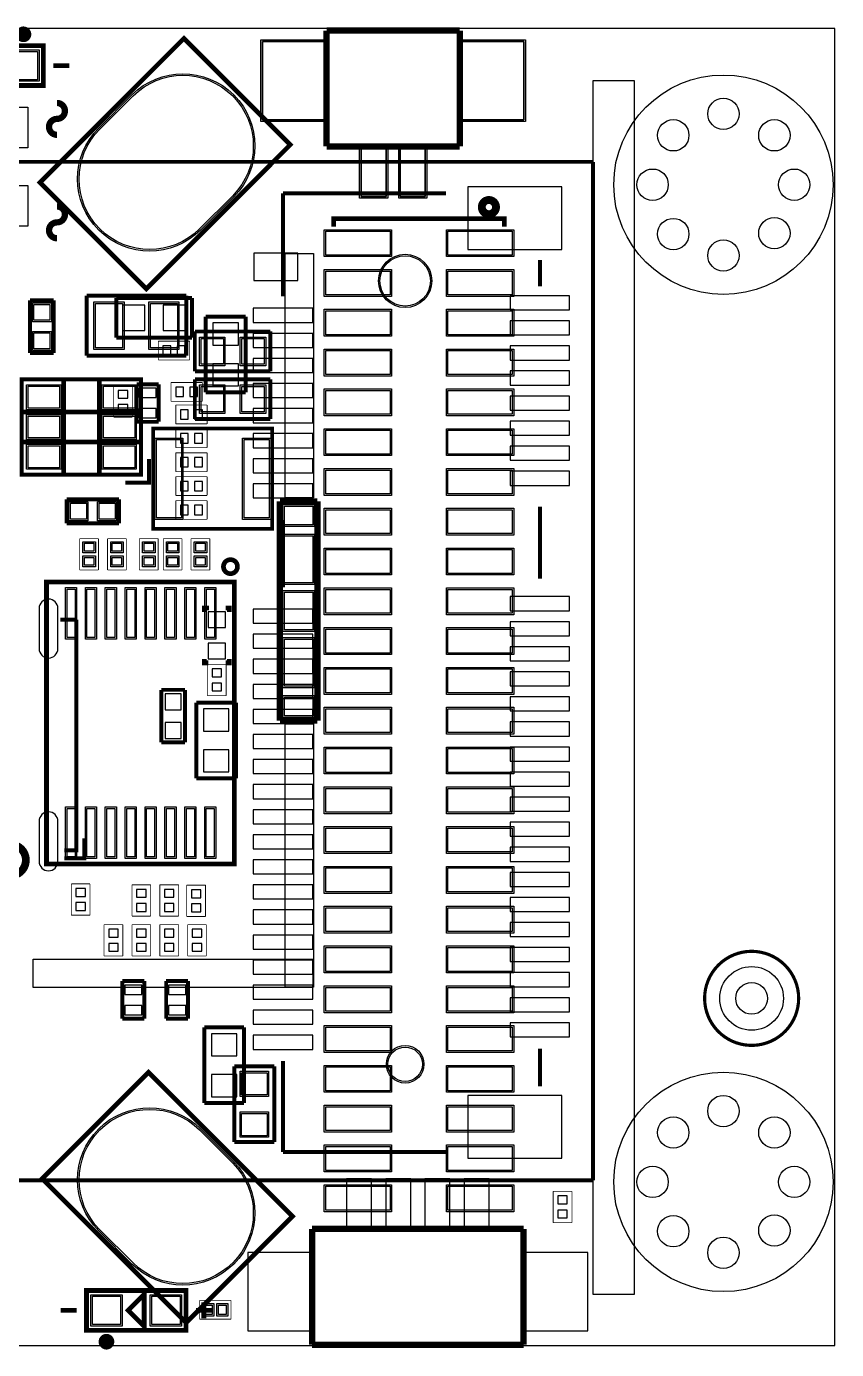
# Model space of a CAD drawing. Extents: x -0.1 to 73.4, y -0.1 to 43.3.
# Drawn here: x 47.57 to 73.42, y -0.13 to 42.09 of the extents above; entities that cross this region are included whole.
import ezdxf

# ---------------------------------------------------------------- set-up
doc = ezdxf.new("R2010")
doc.units = 0
for name, color, linetype in [('BG_DIMENSION', 85, 'CONTINUOUS'), ('BG_OUTLINE', 254, 'CONTINUOUS'), ('BG_SOLDERMASK_TOP', 4, 'CONTINUOUS'), ('PG_SILKSCREEN_BOTTOM', 251, 'CONTINUOUS'), ('PG_SILKSCREEN_TOP', 254, 'CONTINUOUS'), ('PIN_BOTTOM', 12, 'CONTINUOUS'), ('PIN_SOLDERMASK_TOP', 4, 'CONTINUOUS'), ('PIN_TOP', 96, 'CONTINUOUS')]:
    doc.layers.add(name, color=color, linetype=linetype)

msp = doc.modelspace()

# ---------------------------------------------------------------- linework, layer by layer
at = {"layer": 'BG_DIMENSION', "const_width": 0.0254}
for points in [[(52.430909, 42.028389), (52.431493, 42.028389)], [(54.902405, 42.034104), (54.903091, 42.034104)], [(69.407608, 42.065296), (69.408294, 42.065296)], [(48.862488, 41.668903), (48.863098, 41.668903)], [(52.026998, 37.752706), (52.027709, 37.752706)], [(52.027912, 37.749302), (52.028598, 37.749302)], [(69.810605, 37.03541), (69.81129, 37.03541)], [(69.839002, 37.08019), (69.839688, 37.08019)], [(59.608212, 36.003306), (59.608898, 36.003306)], [(73.357892, 35.199803), (73.358604, 35.199803)], [(73.360305, 34.922511), (73.360991, 34.922511)], [(65.654606, 29.060902), (65.655292, 29.060902)], [(69.812306, 5.211496), (69.812992, 5.211496)], [(52.007592, 4.75201), (52.008303, 4.75201)], [(59.739708, 3.808603), (59.740292, 3.808603)], [(73.410597, 2.382012), (73.411207, 2.382012)], [(48.898302, 0.89949), (48.898988, 0.89949)], [(69.531789, 0.004089), (69.5325, 0.004089)], [(51.593394, -0.028702), (51.594004, -0.028702)], [(55.772202, -0.017907), (55.772888, -0.017907)]]:
    msp.add_lwpolyline(points, dxfattribs=at)
at = {"layer": 'BG_OUTLINE'}
for points in [[(-0.037313, 42.021709), (-0.037313, -0.003607), (73.366198, -0.003607), (73.366198, 42.021709)], [(-0.037313, 42.021709), (-0.037313, -0.003607), (73.366198, -0.003607), (73.366198, 42.021709)], [(-0.037313, 42.021709), (-0.037313, -0.003607), (73.366198, -0.003607), (73.366198, 42.021709)], [(-0.037313, 42.021709), (-0.037313, -0.003607), (73.366198, -0.003607), (73.366198, 42.021709)], [(-0.037313, 42.021709), (-0.037313, -0.003607), (73.366198, -0.003607), (73.366198, 42.021709)], [(-0.037313, 42.021709), (-0.037313, -0.003607), (73.366198, -0.003607), (73.366198, 42.021709)], [(-0.037313, 42.021709), (-0.037313, -0.003607), (73.366198, -0.003607), (73.366198, 42.021709)], [(-0.037313, 42.021709), (-0.037313, -0.003607), (73.366198, -0.003607), (73.366198, 42.021709)], [(-0.037313, 42.021709), (-0.037313, -0.003607), (73.366198, -0.003607), (73.366198, 42.021709)], [(-0.037313, 42.021709), (-0.037313, -0.003607), (73.366198, -0.003607), (73.366198, 42.021709)], [(-0.037313, 42.021709), (-0.037313, -0.003607), (73.366198, -0.003607), (73.366198, 42.021709)], [(66.965398, 40.362099), (66.965398, 1.619402), (65.654707, 1.619402), (65.654707, 40.362099)], [(66.965398, 40.362099), (66.965398, 1.619402), (65.654707, 1.619402), (65.654707, 40.362099)], [(66.965398, 40.362099), (66.965398, 1.619402), (65.654707, 1.619402), (65.654707, 40.362099)], [(66.965398, 40.362099), (66.965398, 1.619402), (65.654707, 1.619402), (65.654707, 40.362099)], [(66.965398, 40.362099), (66.965398, 1.619402), (65.654707, 1.619402), (65.654707, 40.362099)], [(66.965398, 40.362099), (66.965398, 1.619402), (65.654707, 1.619402), (65.654707, 40.362099)], [(66.965398, 40.362099), (66.965398, 1.619402), (65.654707, 1.619402), (65.654707, 40.362099)], [(66.965398, 40.362099), (66.965398, 1.619402), (65.654707, 1.619402), (65.654707, 40.362099)], [(66.965398, 40.362099), (66.965398, 1.619402), (65.654707, 1.619402), (65.654707, 40.362099)], [(66.965398, 40.362099), (66.965398, 1.619402), (65.654707, 1.619402), (65.654707, 40.362099)], [(66.965398, 40.362099), (66.965398, 1.619402), (65.654707, 1.619402), (65.654707, 40.362099)]]:
    msp.add_lwpolyline(points, close=True, dxfattribs=at)
at = {"layer": 'BG_SOLDERMASK_TOP'}
for points in [[(56.223687, 34.85581), (54.826687, 34.85581), (54.826687, 33.981593), (56.223687, 33.981593)], [(56.728208, 34.8488), (56.728208, 27.051), (55.819091, 27.051), (55.819091, 34.8488)], [(56.728208, 19.8374), (56.728208, 11.427206), (55.819091, 11.427206), (55.819091, 19.8374)], [(56.704408, 11.420907), (47.784487, 11.420907), (47.784487, 12.329998), (56.704408, 12.329998)]]:
    msp.add_lwpolyline(points, close=True, dxfattribs=at)
at = {"layer": 'PG_SILKSCREEN_BOTTOM'}
for points, const_width in [([(57.146698, 38.261392), (57.146698, 41.96141)], 0.2032), ([(57.146698, 41.96141), (61.396702, 41.96141)], 0.2032), ([(61.396702, 41.96141), (61.396702, 38.261392)], 0.2032), ([(61.396702, 38.261392), (57.146698, 38.261392)], 0.2032), ([(65.653209, 37.770994), (7.565212, 37.770994)], 0.127), ([(65.653209, 5.271008), (65.653209, 37.770994)], 0.127), ([(55.753305, 36.770996), (60.953218, 36.770996)], 0.127), ([(55.753305, 33.4804), (55.753305, 36.770996)], 0.127), ([(63.953212, 34.6361), (63.953212, 33.795411)], 0.127), ([(52.8447, 33.4264), (50.4317, 33.4264)], 0.127), ([(50.4317, 33.4264), (50.4317, 32.1564)], 0.127), ([(52.8447, 32.1564), (52.8447, 33.4264)], 0.127), ([(53.2892, 32.8295), (53.2892, 30.4165)], 0.127), ([(54.5592, 32.8295), (53.2892, 32.8295)], 0.127), ([(54.5592, 30.4165), (54.5592, 32.8295)], 0.127), ([(50.4317, 32.1564), (52.8447, 32.1564)], 0.127), ([(52.773199, 32.049999), (51.773201, 32.049999)], 0.0254), ([(51.773201, 32.049999), (51.773201, 31.450001)], 0.0254), ([(52.773199, 31.450001), (52.773199, 32.049999)], 0.0254), ([(51.773201, 31.450001), (52.773199, 31.450001)], 0.0254), ([(50.347601, 30.624399), (50.347601, 29.624401)], 0.0254), ([(50.947599, 30.624399), (50.347601, 30.624399)], 0.0254), ([(50.947599, 29.624401), (50.947599, 30.624399)], 0.0254), ([(51.084988, 29.473703), (51.084988, 30.673497)], 0.127), ([(51.084988, 30.673497), (51.784987, 30.673497)], 0.127), ([(51.784987, 30.673497), (51.784987, 29.473703)], 0.127), ([(53.179599, 30.729199), (52.179601, 30.729199)], 0.0254), ([(52.179601, 30.729199), (52.179601, 30.129201)], 0.0254), ([(53.179599, 30.129201), (53.179599, 30.729199)], 0.0254), ([(53.2892, 30.4165), (54.5592, 30.4165)], 0.127), ([(52.179601, 30.129201), (53.179599, 30.129201)], 0.0254), ([(53.332304, 30.008805), (52.332306, 30.008805)], 0.0254), ([(52.332306, 30.008805), (52.332306, 29.408806)], 0.0254), ([(53.332304, 29.408806), (53.332304, 30.008805)], 0.0254), ([(50.347601, 29.624401), (50.947599, 29.624401)], 0.0254), ([(51.784987, 29.473703), (51.084988, 29.473703)], 0.127), ([(52.332306, 29.408806), (53.332304, 29.408806)], 0.0254), ([(53.332304, 29.246805), (52.332306, 29.246805)], 0.0254), ([(52.332306, 29.246805), (52.332306, 28.646806)], 0.0254), ([(53.332304, 28.646806), (53.332304, 29.246805)], 0.0254), ([(52.332306, 28.646806), (53.332304, 28.646806)], 0.0254), ([(53.332304, 28.484805), (52.332306, 28.484805)], 0.0254), ([(52.332306, 28.484805), (52.332306, 27.884806)], 0.0254), ([(53.332304, 27.884806), (53.332304, 28.484805)], 0.0254), ([(52.332306, 27.884806), (53.332304, 27.884806)], 0.0254), ([(53.332304, 27.722805), (52.332306, 27.722805)], 0.0254), ([(52.332306, 27.722805), (52.332306, 27.122806)], 0.0254), ([(53.332304, 27.122806), (53.332304, 27.722805)], 0.0254), ([(52.332306, 27.122806), (53.332304, 27.122806)], 0.0254), ([(53.332304, 26.960805), (52.332306, 26.960805)], 0.0254), ([(52.332306, 26.960805), (52.332306, 26.360806)], 0.0254), ([(53.332304, 26.360806), (53.332304, 26.960805)], 0.0254), ([(63.953212, 26.770813), (63.953212, 24.470792)], 0.127), ([(52.332306, 26.360806), (53.332304, 26.360806)], 0.0254), ([(55.753305, 26.344296), (55.753305, 24.191697)], 0.127), ([(49.158093, 23.163403), (48.650093, 23.163403)], 0.127), ([(48.777093, 15.797403), (49.158093, 15.797403), (49.158093, 23.163403)], 0.127), ([(53.394788, 23.531805), (53.244801, 23.531805), (53.244801, 23.406811)], 0.150012), ([(54.044799, 23.406811), (54.044799, 23.531805), (53.919806, 23.531805)], 0.150012), ([(53.244801, 21.906789), (53.244801, 21.781795), (53.369794, 21.781795)], 0.150012), ([(54.044799, 21.906789), (54.044799, 21.781795), (53.919806, 21.781795)], 0.150012), ([(53.341803, 21.736609), (53.341803, 20.736611)], 0.0254), ([(53.941802, 21.736609), (53.341803, 21.736609)], 0.0254), ([(53.941802, 20.736611), (53.941802, 21.736609)], 0.0254), ([(51.867105, 19.244005), (51.867105, 20.920405)], 0.127), ([(51.867105, 20.920405), (52.629105, 20.920405)], 0.127), ([(52.629105, 20.920405), (52.629105, 19.244005)], 0.127), ([(53.341803, 20.736611), (53.941802, 20.736611)], 0.0254), ([(52.9844, 20.5105), (52.9844, 18.0975)], 0.127), ([(54.2544, 20.5105), (52.9844, 20.5105)], 0.127), ([(54.2544, 18.0975), (54.2544, 20.5105)], 0.127), ([(52.629105, 19.244005), (51.867105, 19.244005)], 0.127), ([(52.9844, 18.0975), (54.2544, 18.0975)], 0.127), ([(49.412093, 16.178403), (49.412093, 15.543403), (48.777093, 15.543403)], 0.127), ([(49.596192, 14.728901), (48.996194, 14.728901)], 0.0254), ([(48.996194, 14.728901), (48.996194, 13.728903)], 0.0254), ([(49.596192, 13.728903), (49.596192, 14.728901)], 0.0254), ([(50.931801, 14.698599), (50.931801, 13.698601)], 0.0254), ([(51.531799, 14.698599), (50.931801, 14.698599)], 0.0254), ([(51.531799, 13.698601), (51.531799, 14.698599)], 0.0254), ([(51.820801, 14.698599), (51.820801, 13.698601)], 0.0254), ([(52.420799, 14.698599), (51.820801, 14.698599)], 0.0254), ([(52.420799, 13.698601), (52.420799, 14.698599)], 0.0254), ([(53.280488, 14.68689), (52.680489, 14.68689)], 0.0254), ([(52.680489, 14.68689), (52.680489, 13.686892)], 0.0254), ([(53.280488, 13.686892), (53.280488, 14.68689)], 0.0254), ([(48.996194, 13.728903), (49.596192, 13.728903)], 0.0254), ([(50.931801, 13.698601), (51.531799, 13.698601)], 0.0254), ([(51.820801, 13.698601), (52.420799, 13.698601)], 0.0254), ([(52.680489, 13.686892), (53.280488, 13.686892)], 0.0254), ([(50.042801, 13.428599), (50.042801, 12.428601)], 0.0254), ([(50.642799, 13.428599), (50.042801, 13.428599)], 0.0254), ([(50.642799, 12.428601), (50.642799, 13.428599)], 0.0254), ([(50.931801, 13.428599), (50.931801, 12.428601)], 0.0254), ([(51.531799, 13.428599), (50.931801, 13.428599)], 0.0254), ([(51.531799, 12.428601), (51.531799, 13.428599)], 0.0254), ([(51.820801, 13.428599), (51.820801, 12.428601)], 0.0254), ([(52.420799, 13.428599), (51.820801, 13.428599)], 0.0254), ([(52.420799, 12.428601), (52.420799, 13.428599)], 0.0254), ([(52.709801, 13.428599), (52.709801, 12.428601)], 0.0254), ([(53.309799, 13.428599), (52.709801, 13.428599)], 0.0254), ([(53.309799, 12.428601), (53.309799, 13.428599)], 0.0254), ([(50.042801, 12.428601), (50.642799, 12.428601)], 0.0254), ([(50.931801, 12.428601), (51.531799, 12.428601)], 0.0254), ([(51.820801, 12.428601), (52.420799, 12.428601)], 0.0254), ([(52.709801, 12.428601), (53.309799, 12.428601)], 0.0254), ([(50.627788, 10.423703), (50.627788, 11.623497)], 0.127), ([(50.627788, 11.623497), (51.327812, 11.623497)], 0.127), ([(51.327812, 11.623497), (51.327812, 10.423703)], 0.127), ([(52.024788, 10.423703), (52.024788, 11.623497)], 0.127), ([(52.024788, 11.623497), (52.724812, 11.623497)], 0.127), ([(52.724812, 11.623497), (52.724812, 10.423703)], 0.127), ([(51.327812, 10.423703), (50.627788, 10.423703)], 0.127), ([(52.724812, 10.423703), (52.024788, 10.423703)], 0.127), ([(53.2384, 10.1473), (53.2384, 7.7343)], 0.127), ([(54.5084, 10.1473), (53.2384, 10.1473)], 0.127), ([(54.5084, 7.7343), (54.5084, 10.1473)], 0.127), ([(63.953212, 9.470796), (63.953212, 8.2709)], 0.127), ([(55.753305, 9.070797), (55.753305, 6.170905)], 0.127), ([(53.2384, 7.7343), (54.5084, 7.7343)], 0.127), ([(55.753305, 6.170905), (60.953218, 6.170905)], 0.127), ([(7.565212, 5.271008), (65.653209, 5.271008)], 0.127), ([(64.377494, 4.918202), (64.377494, 3.918204)], 0.0254), ([(64.977493, 4.918202), (64.377494, 4.918202)], 0.0254), ([(64.977493, 3.918204), (64.977493, 4.918202)], 0.0254), ([(56.684088, 3.717595), (63.434112, 3.717595)], 0.2032), ([(56.684088, 0.017602), (56.684088, 3.717595)], 0.2032), ([(63.434112, 3.717595), (63.434112, 0.017602)], 0.2032), ([(64.377494, 3.918204), (64.977493, 3.918204)], 0.0254), ([(63.434112, 0.017602), (56.684088, 0.017602)], 0.2032)]:
    msp.add_lwpolyline(points, dxfattribs=dict(at, const_width=const_width))
at = {"layer": 'PG_SILKSCREEN_BOTTOM', "const_width": 0.1016}
msp.add_lwpolyline([(72.214511, 11.0744, 0.999998), (69.212689, 11.0744, 1.000002), (72.214511, 11.0744)], format="xyb", dxfattribs=at)
at = {"layer": 'PG_SILKSCREEN_TOP'}
for points, const_width in [([(47.594114, 41.841699, -0.999973), (47.344127, 41.841699, -1.000027), (47.594114, 41.841699)], 0.249911), ([(48.5394, 39.1414, 1.000005), (48.5394, 39.6494)], 0.199898), ([(48.5394, 39.1414, 0.999995), (48.5394, 38.6334)], 0.199898), ([(48.5394, 35.8394, 1.000005), (48.5394, 36.3474)], 0.199898), ([(62.604193, 36.326394, 1.000021), (62.049533, 36.326394, 0.999979), (62.604193, 36.326394)], 0.150012), ([(62.502288, 36.326394, 1.000033), (62.151438, 36.326394, 0.999967), (62.502288, 36.326394)], 0.150012), ([(48.5394, 35.8394, 0.999995), (48.5394, 35.3314)], 0.199898), ([(54.301187, 24.852097, 1.000016), (53.853994, 24.852071, 0.999984), (54.301187, 24.852097)], 0.150012), ([(47.546235, 15.48638, 1.000007), (46.5455, 15.48638, 0.999993), (47.546235, 15.48638)], 0.248895), ([(72.214511, 11.0744, 0.999998), (69.212689, 11.0744, 1.000002), (72.214511, 11.0744)], 0.1016), ([(50.243511, 0.116205, -0.999992), (49.993499, 0.116205, -1.000008), (50.243511, 0.116205)], 0.249911)]:
    msp.add_lwpolyline(points, format="xyb", dxfattribs=dict(at, const_width=const_width))
for points, const_width in [([(47.996399, 37.115293), (52.592503, 41.711397), (55.986604, 38.317297), (51.390499, 33.721192), (47.996399, 37.115293)], 0.150089), ([(57.146698, 41.96141), (57.146698, 38.261392)], 0.2032), ([(61.396702, 41.96141), (57.146698, 41.96141)], 0.2032), ([(61.396702, 38.261392), (61.396702, 41.96141)], 0.2032), ([(46.709609, 41.476701), (44.931609, 41.476701), (44.931609, 40.206701), (48.106609, 40.206701), (48.106609, 41.476701), (46.709609, 41.476701)], 0.1524), ([(48.424109, 40.841701), (48.932109, 40.841701)], 0.1524), ([(57.146698, 38.261392), (61.396702, 38.261392)], 0.2032), ([(62.822912, 35.706406), (62.822912, 35.954411), (57.366891, 35.954411), (57.366891, 35.706406)], 0.150012), ([(48.4378, 33.3502), (47.6758, 33.3502)], 0.127), ([(47.6758, 33.3502), (47.6758, 31.6738)], 0.127), ([(48.4378, 31.6738), (48.4378, 33.3502)], 0.127), ([(52.664309, 33.495107), (49.489309, 33.495107)], 0.127), ([(49.489309, 33.495107), (49.489309, 31.590107)], 0.127), ([(52.664309, 31.590107), (52.664309, 33.495107)], 0.127), ([(52.940204, 31.086501), (52.940204, 32.356501)], 0.127), ([(52.940204, 32.356501), (55.353204, 32.356501)], 0.127), ([(55.353204, 32.356501), (55.353204, 31.086501)], 0.127), ([(47.6758, 31.6738), (48.4378, 31.6738)], 0.127), ([(49.489309, 31.590107), (52.664309, 31.590107)], 0.127), ([(48.431704, 27.784501), (51.225704, 27.784501), (51.225704, 30.832501), (47.415704, 30.832501), (47.415704, 27.784501), (48.431704, 27.784501)], 0.127), ([(48.750728, 27.808504), (48.750728, 30.778501)], 0.150012), ([(49.890705, 27.838502), (49.890705, 30.778501)], 0.150012), ([(55.353204, 31.086501), (52.940204, 31.086501)], 0.127), ([(52.940204, 29.562501), (52.940204, 30.832501)], 0.127), ([(52.940204, 30.832501), (55.353204, 30.832501)], 0.127), ([(55.353204, 30.832501), (55.353204, 29.562501)], 0.127), ([(51.150723, 29.78851), (47.430715, 29.78851)], 0.150012), ([(55.353204, 29.562501), (52.940204, 29.562501)], 0.127), ([(51.611708, 29.257498), (55.4117, 29.257498), (55.4117, 26.057504), (51.611708, 26.057504), (51.611708, 29.257498)], 0.11999), ([(51.180721, 28.828517), (47.430715, 28.828517)], 0.150012), ([(50.717704, 27.530501), (51.479704, 27.530501), (51.479704, 28.292501)], 0.127), ([(50.5206, 27.0002), (48.8442, 27.0002)], 0.127), ([(48.8442, 27.0002), (48.8442, 26.2382)], 0.127), ([(50.5206, 26.2382), (50.5206, 27.0002)], 0.127), ([(55.654194, 26.93609), (56.853988, 26.93609)], 0.199898), ([(55.654194, 19.935901), (55.654194, 26.93609)], 0.199898), ([(56.853988, 26.93609), (56.853988, 19.935901)], 0.199898), ([(48.8442, 26.2382), (50.5206, 26.2382)], 0.127), ([(49.264494, 24.746204), (49.264494, 25.746202)], 0.0254), ([(49.264494, 25.746202), (49.864493, 25.746202)], 0.0254), ([(49.864493, 25.746202), (49.864493, 24.746204)], 0.0254), ([(50.153494, 24.746204), (50.153494, 25.746202)], 0.0254), ([(50.153494, 25.746202), (50.753493, 25.746202)], 0.0254), ([(50.753493, 25.746202), (50.753493, 24.746204)], 0.0254), ([(51.169494, 24.746204), (51.169494, 25.746202)], 0.0254), ([(51.169494, 25.746202), (51.769493, 25.746202)], 0.0254), ([(51.769493, 25.746202), (51.769493, 24.746204)], 0.0254), ([(51.931494, 24.746204), (51.931494, 25.746202)], 0.0254), ([(51.931494, 25.746202), (52.531493, 25.746202)], 0.0254), ([(52.531493, 25.746202), (52.531493, 24.746204)], 0.0254), ([(52.820494, 24.746204), (52.820494, 25.746202)], 0.0254), ([(52.820494, 25.746202), (53.420493, 25.746202)], 0.0254), ([(53.420493, 25.746202), (53.420493, 24.746204)], 0.0254), ([(49.864493, 24.746204), (49.264494, 24.746204)], 0.0254), ([(50.753493, 24.746204), (50.153494, 24.746204)], 0.0254), ([(51.769493, 24.746204), (51.169494, 24.746204)], 0.0254), ([(52.531493, 24.746204), (51.931494, 24.746204)], 0.0254), ([(53.420493, 24.746204), (52.820494, 24.746204)], 0.0254), ([(48.20539, 24.362207), (48.20539, 15.362199), (54.205403, 15.362199), (54.205403, 24.362207), (48.20539, 24.362207)], 0.150012), ([(56.853988, 19.935901), (55.654194, 19.935901)], 0.199898), ([(54.2036, 6.4897), (54.2036, 8.9027)], 0.127), ([(54.2036, 8.9027), (55.4736, 8.9027)], 0.127), ([(55.4736, 8.9027), (55.4736, 6.4897)], 0.127), ([(52.663293, 0.721004), (48.067189, 5.317109), (51.461289, 8.711209), (56.057394, 4.115105), (52.663293, 0.721004)], 0.150089), ([(55.4736, 6.4897), (54.2036, 6.4897)], 0.127), ([(50.878003, 0.481203), (52.656003, 0.481203), (52.656003, 1.751203), (49.481003, 1.751203), (49.481003, 0.481203), (50.878003, 0.481203)], 0.1524), ([(51.322503, 1.624203), (50.814503, 1.116203), (51.322503, 0.608203), (51.322503, 1.624203)], 0.1524), ([(53.094306, 1.433805), (54.094304, 1.433805)], 0.0254), ([(53.094306, 0.833806), (53.094306, 1.433805)], 0.0254), ([(53.227503, 1.370203), (53.227503, 0.862203)], 0.1524), ([(54.094304, 1.433805), (54.094304, 0.833806)], 0.0254), ([(49.163503, 1.116203), (48.655503, 1.116203)], 0.1524), ([(52.973503, 1.116203), (53.481503, 1.116203)], 0.1524), ([(54.094304, 0.833806), (53.094306, 0.833806)], 0.0254)]:
    msp.add_lwpolyline(points, dxfattribs=dict(at, const_width=const_width))
msp.add_lwpolyline([(48.720705, 27.808504), (49.920728, 27.808504), (49.920728, 30.808498), (48.720705, 30.808498)], close=True, dxfattribs=at)
at = {"layer": 'PIN_BOTTOM'}
for points in [[(57.096685, 39.111326), (57.096685, 41.611423), (55.096689, 41.611423), (55.096689, 39.111326)], [(63.446685, 39.111326), (63.446685, 41.611423), (61.446689, 41.611423), (61.446689, 39.111326)], [(59.046745, 36.661446), (59.046745, 38.261341), (58.246645, 38.261341), (58.246645, 36.661446)], [(60.29673, 36.661446), (60.29673, 38.261341), (59.49663, 38.261341), (59.49663, 36.661446)], [(64.653109, 36.970894), (61.653115, 36.970894), (61.653115, 34.970898), (64.653109, 34.970898)], [(64.90321, 33.495907), (63.003214, 33.495907), (63.003214, 33.045895), (64.90321, 33.045895)], [(51.343789, 32.385), (51.343789, 33.1978), (50.632589, 33.1978), (50.632589, 32.385)], [(52.643811, 32.385), (52.643811, 33.1978), (51.932611, 33.1978), (51.932611, 32.385)], [(56.703303, 33.095908), (54.803307, 33.095908), (54.803307, 32.645896), (56.703303, 32.645896)], [(54.3306, 32.628611), (53.5178, 32.628611), (53.5178, 31.917411), (54.3306, 31.917411)], [(64.90321, 32.695807), (63.003214, 32.695807), (63.003214, 32.245795), (64.90321, 32.245795)], [(56.703303, 32.296011), (54.803307, 32.296011), (54.803307, 31.845999), (56.703303, 31.845999)], [(52.173226, 31.599988), (52.173226, 31.899987), (51.923213, 31.899987), (51.923213, 31.599988)], [(52.623212, 31.599988), (52.623212, 31.899987), (52.3732, 31.899987), (52.3732, 31.599988)], [(64.90321, 31.896012), (63.003214, 31.896012), (63.003214, 31.446), (64.90321, 31.446)], [(54.3306, 31.328589), (53.5178, 31.328589), (53.5178, 30.617389), (54.3306, 30.617389)], [(56.703303, 31.495911), (54.803307, 31.495911), (54.803307, 31.045899), (56.703303, 31.045899)], [(64.90321, 31.095912), (63.003214, 31.095912), (63.003214, 30.6459), (64.90321, 30.6459)], [(50.7976, 30.474399), (50.4976, 30.474399), (50.4976, 30.224387), (50.7976, 30.224387)], [(51.160045, 30.248695), (51.709955, 30.248695), (51.709955, 30.548694), (51.160045, 30.548694)], [(52.329601, 30.5792), (52.329601, 30.2792), (52.579613, 30.2792), (52.579613, 30.5792)], [(52.779587, 30.5792), (52.779587, 30.2792), (53.029599, 30.2792), (53.029599, 30.5792)], [(56.703303, 30.695811), (54.803307, 30.695811), (54.803307, 30.245799), (56.703303, 30.245799)], [(50.7976, 30.024413), (50.4976, 30.024413), (50.4976, 29.774401), (50.7976, 29.774401)], [(64.90321, 30.296015), (63.003214, 30.296015), (63.003214, 29.846003), (64.90321, 29.846003)], [(51.160045, 29.598506), (51.709955, 29.598506), (51.709955, 29.898505), (51.160045, 29.898505)], [(52.482306, 29.858805), (52.482306, 29.558806), (52.732318, 29.558806), (52.732318, 29.858805)], [(52.932292, 29.858805), (52.932292, 29.558806), (53.182304, 29.558806), (53.182304, 29.858805)], [(56.703303, 29.896016), (54.803307, 29.896016), (54.803307, 29.446004), (56.703303, 29.446004)], [(64.90321, 29.495915), (63.003214, 29.495915), (63.003214, 29.045903), (64.90321, 29.045903)], [(52.482306, 29.096805), (52.482306, 28.796806), (52.732318, 28.796806), (52.732318, 29.096805)], [(52.932292, 29.096805), (52.932292, 28.796806), (53.182304, 28.796806), (53.182304, 29.096805)], [(56.703303, 29.095916), (54.803307, 29.095916), (54.803307, 28.645904), (56.703303, 28.645904)], [(52.482306, 28.334805), (52.482306, 28.034806), (52.732318, 28.034806), (52.732318, 28.334805)], [(52.932292, 28.334805), (52.932292, 28.034806), (53.182304, 28.034806), (53.182304, 28.334805)], [(56.703303, 28.296019), (54.803307, 28.296019), (54.803307, 27.846007), (56.703303, 27.846007)], [(64.90321, 28.695815), (63.003214, 28.695815), (63.003214, 28.245803), (64.90321, 28.245803)], [(64.90321, 27.895994), (63.003214, 27.895994), (63.003214, 27.445983), (64.90321, 27.445983)], [(52.482306, 27.572805), (52.482306, 27.272806), (52.732318, 27.272806), (52.732318, 27.572805)], [(52.932292, 27.572805), (52.932292, 27.272806), (53.182304, 27.272806), (53.182304, 27.572805)], [(56.703303, 27.495919), (54.803307, 27.495919), (54.803307, 27.045907), (56.703303, 27.045907)], [(52.73233, 26.510793), (52.73233, 26.810792), (52.482318, 26.810792), (52.482318, 26.510793)], [(53.182317, 26.510793), (53.182317, 26.810792), (52.932305, 26.810792), (52.932305, 26.510793)], [(64.90321, 23.896002), (63.003214, 23.896002), (63.003214, 23.445991), (64.90321, 23.445991)], [(53.369794, 23.406799), (53.369794, 22.906799), (53.919806, 22.906799), (53.919806, 23.406799)], [(56.703303, 23.495902), (54.803307, 23.495902), (54.803307, 23.04589), (56.703303, 23.04589)], [(64.90321, 23.095903), (63.003214, 23.095903), (63.003214, 22.645891), (64.90321, 22.645891)], [(53.369794, 22.4068), (53.369794, 21.906801), (53.919806, 21.906801), (53.919806, 22.4068)], [(56.703303, 22.695802), (54.803307, 22.695802), (54.803307, 22.24579), (56.703303, 22.24579)], [(64.90321, 22.296006), (63.003214, 22.296006), (63.003214, 21.845994), (64.90321, 21.845994)], [(53.791802, 21.586609), (53.491803, 21.586609), (53.491803, 21.336597), (53.791802, 21.336597)], [(56.703303, 21.896006), (54.803307, 21.896006), (54.803307, 21.445995), (56.703303, 21.445995)], [(53.791802, 21.136623), (53.491803, 21.136623), (53.491803, 20.88661), (53.791802, 20.88661)], [(64.90321, 21.495906), (63.003214, 21.495906), (63.003214, 21.045894), (64.90321, 21.045894)], [(52.502105, 20.793405), (51.994105, 20.793405), (51.994105, 20.285405), (52.502105, 20.285405)], [(56.703303, 21.095906), (54.803307, 21.095906), (54.803307, 20.645895), (56.703303, 20.645895)], [(64.90321, 20.695806), (63.003214, 20.695806), (63.003214, 20.245794), (64.90321, 20.245794)], [(54.0258, 20.309611), (53.213, 20.309611), (53.213, 19.598411), (54.0258, 19.598411)], [(56.703303, 20.29601), (54.803307, 20.29601), (54.803307, 19.845998), (56.703303, 19.845998)], [(52.502105, 19.879005), (51.994105, 19.879005), (51.994105, 19.371005), (52.502105, 19.371005)], [(64.90321, 19.89601), (63.003214, 19.89601), (63.003214, 19.445999), (64.90321, 19.445999)], [(56.703303, 19.49591), (54.803307, 19.49591), (54.803307, 19.045898), (56.703303, 19.045898)], [(54.0258, 19.009589), (53.213, 19.009589), (53.213, 18.298389), (54.0258, 18.298389)], [(64.90321, 19.09591), (63.003214, 19.09591), (63.003214, 18.645899), (64.90321, 18.645899)], [(56.703303, 18.69581), (54.803307, 18.69581), (54.803307, 18.245798), (56.703303, 18.245798)], [(64.90321, 18.29581), (63.003214, 18.29581), (63.003214, 17.845799), (64.90321, 17.845799)], [(56.703303, 17.896014), (54.803307, 17.896014), (54.803307, 17.446003), (56.703303, 17.446003)], [(64.90321, 17.495914), (63.003214, 17.495914), (63.003214, 17.045902), (64.90321, 17.045902)], [(56.703303, 17.095914), (54.803307, 17.095914), (54.803307, 16.645903), (56.703303, 16.645903)], [(64.90321, 16.695814), (63.003214, 16.695814), (63.003214, 16.245802), (64.90321, 16.245802)], [(56.703303, 16.295814), (54.803307, 16.295814), (54.803307, 15.845803), (56.703303, 15.845803)], [(64.90321, 15.896018), (63.003214, 15.896018), (63.003214, 15.446007), (64.90321, 15.446007)], [(56.703303, 15.495918), (54.803307, 15.495918), (54.803307, 15.045906), (56.703303, 15.045906)], [(64.90321, 15.095918), (63.003214, 15.095918), (63.003214, 14.645907), (64.90321, 14.645907)], [(49.146193, 14.328889), (49.446193, 14.328889), (49.446193, 14.578901), (49.146193, 14.578901)], [(51.3818, 14.548599), (51.0818, 14.548599), (51.0818, 14.298587), (51.3818, 14.298587)], [(52.2708, 14.548599), (51.9708, 14.548599), (51.9708, 14.298587), (52.2708, 14.298587)], [(52.830489, 14.286878), (53.130488, 14.286878), (53.130488, 14.53689), (52.830489, 14.53689)], [(56.703303, 14.695818), (54.803307, 14.695818), (54.803307, 14.245806), (56.703303, 14.245806)], [(49.146193, 13.878903), (49.446193, 13.878903), (49.446193, 14.128915), (49.146193, 14.128915)], [(51.3818, 14.098613), (51.0818, 14.098613), (51.0818, 13.848601), (51.3818, 13.848601)], [(52.2708, 14.098613), (51.9708, 14.098613), (51.9708, 13.848601), (52.2708, 13.848601)], [(52.830489, 13.836891), (53.130488, 13.836891), (53.130488, 14.086903), (52.830489, 14.086903)], [(64.90321, 14.295818), (63.003214, 14.295818), (63.003214, 13.845807), (64.90321, 13.845807)], [(56.703303, 13.895997), (54.803307, 13.895997), (54.803307, 13.445985), (56.703303, 13.445985)], [(50.4928, 13.278599), (50.1928, 13.278599), (50.1928, 13.028587), (50.4928, 13.028587)], [(51.3818, 13.278599), (51.0818, 13.278599), (51.0818, 13.028587), (51.3818, 13.028587)], [(52.2708, 13.278599), (51.9708, 13.278599), (51.9708, 13.028587), (52.2708, 13.028587)], [(53.1598, 13.278599), (52.8598, 13.278599), (52.8598, 13.028587), (53.1598, 13.028587)], [(56.703303, 13.095897), (54.803307, 13.095897), (54.803307, 12.645885), (56.703303, 12.645885)], [(64.90321, 13.495896), (63.003214, 13.495896), (63.003214, 13.045884), (64.90321, 13.045884)], [(50.4928, 12.828613), (50.1928, 12.828613), (50.1928, 12.578601), (50.4928, 12.578601)], [(51.3818, 12.828613), (51.0818, 12.828613), (51.0818, 12.578601), (51.3818, 12.578601)], [(52.2708, 12.828613), (51.9708, 12.828613), (51.9708, 12.578601), (52.2708, 12.578601)], [(53.1598, 12.828613), (52.8598, 12.828613), (52.8598, 12.578601), (53.1598, 12.578601)], [(64.90321, 12.695796), (63.003214, 12.695796), (63.003214, 12.245784), (64.90321, 12.245784)], [(56.703303, 12.295797), (54.803307, 12.295797), (54.803307, 11.845785), (56.703303, 11.845785)], [(64.90321, 11.896001), (63.003214, 11.896001), (63.003214, 11.445989), (64.90321, 11.445989)], [(50.702845, 11.198695), (51.252755, 11.198695), (51.252755, 11.498694), (50.702845, 11.498694)], [(52.099845, 11.198695), (52.649755, 11.198695), (52.649755, 11.498694), (52.099845, 11.498694)], [(56.703303, 11.4959), (54.803307, 11.4959), (54.803307, 11.045889), (56.703303, 11.045889)], [(64.90321, 11.095901), (63.003214, 11.095901), (63.003214, 10.645889), (64.90321, 10.645889)], [(50.702845, 10.548506), (51.252755, 10.548506), (51.252755, 10.848505), (50.702845, 10.848505)], [(52.099845, 10.548506), (52.649755, 10.548506), (52.649755, 10.848505), (52.099845, 10.848505)], [(56.703303, 10.6958), (54.803307, 10.6958), (54.803307, 10.245788), (56.703303, 10.245788)], [(64.90321, 10.295801), (63.003214, 10.295801), (63.003214, 9.845789), (64.90321, 9.845789)], [(54.2798, 9.946411), (53.467, 9.946411), (53.467, 9.235211), (54.2798, 9.235211)], [(56.703303, 9.896005), (54.803307, 9.896005), (54.803307, 9.445993), (56.703303, 9.445993)], [(54.2798, 8.646389), (53.467, 8.646389), (53.467, 7.935189), (54.2798, 7.935189)], [(64.653109, 7.971003), (61.653115, 7.971003), (61.653115, 5.971007), (64.653109, 5.971007)], [(57.784035, 5.317541), (57.784035, 3.717646), (58.584135, 3.717646), (58.584135, 5.317541)], [(59.034045, 5.317541), (59.034045, 3.717646), (59.834145, 3.717646), (59.834145, 5.317541)], [(60.28403, 5.317541), (60.28403, 3.717646), (61.08413, 3.717646), (61.08413, 5.317541)], [(61.53404, 5.317541), (61.53404, 3.717646), (62.33414, 3.717646), (62.33414, 5.317541)], [(64.827493, 4.768202), (64.527493, 4.768202), (64.527493, 4.51819), (64.827493, 4.51819)], [(64.827493, 4.318216), (64.527493, 4.318216), (64.527493, 4.068204), (64.827493, 4.068204)], [(54.634079, 2.967647), (54.634079, 0.46755), (56.634075, 0.46755), (56.634075, 2.967647)], [(63.4841, 2.967647), (63.4841, 0.46755), (65.484096, 0.46755), (65.484096, 2.967647)]]:
    msp.add_lwpolyline(points, close=True, dxfattribs=at)
for points in [[(54.148212, 36.69096), (53.087626, 35.630374, -1), (49.90558, 38.81242), (50.966166, 39.873006, -1)], [(47.969145, 23.515498), (47.969145, 22.235287, 1), (48.569042, 22.235287), (48.569042, 23.515498, 1)], [(47.969145, 16.725519), (47.969145, 15.445308, 1), (48.569042, 15.445308), (48.569042, 16.725519, 1)], [(53.087626, 6.872818), (54.148212, 5.812232, -1), (50.966166, 2.630186), (49.90558, 3.690772, -1)]]:
    msp.add_lwpolyline(points, format="xyb", close=True, dxfattribs=at)
for centre, radius in [((69.812687, 37.042293), 3.500006), ((69.812687, 39.302893), 0.499999), ((68.212487, 38.617093), 0.499999), ((71.438287, 38.617093), 0.499999), ((67.552087, 37.042293), 0.499999), ((72.073287, 37.042293), 0.499999), ((68.212487, 35.467493), 0.499999), ((71.438287, 35.492893), 0.499999), ((69.812687, 34.781693), 0.499999), ((59.653221, 33.9709), 0.805002), ((70.7136, 11.0744), 0.508), ((59.653221, 8.971001), 0.549999), ((69.812687, 5.216093), 3.500006), ((69.812687, 7.476693), 0.499999), ((68.212487, 6.790893), 0.499999), ((71.438287, 6.790893), 0.499999), ((67.552087, 5.216093), 0.499999), ((72.073287, 5.216093), 0.499999), ((68.212487, 3.641293), 0.499999), ((71.438287, 3.666693), 0.499999), ((69.812687, 2.955493), 0.499999)]:
    msp.add_circle(centre, radius, dxfattribs=at)
at = {"layer": 'PIN_SOLDERMASK_TOP'}
for points in [[(55.046626, 39.061441), (55.046626, 41.661334), (57.146723, 41.661334), (57.146723, 39.061441)], [(61.396626, 39.061441), (61.396626, 41.661334), (63.496723, 41.661334), (63.496723, 39.061441)], [(47.969119, 41.3417), (47.969119, 40.341702), (46.969121, 40.341702), (46.969121, 41.3417)], [(47.609544, 38.21731), (45.509447, 38.21731), (45.509447, 39.517307), (47.609544, 39.517307)], [(58.196734, 36.611382), (58.196734, 38.311379), (59.096631, 38.311379), (59.096631, 36.611382)], [(59.446719, 36.611382), (59.446719, 38.311379), (60.346615, 38.311379), (60.346615, 36.611382)], [(47.609544, 35.717493), (45.509447, 35.717493), (45.509447, 37.01749), (47.609544, 37.01749)], [(57.069888, 35.60539), (59.219897, 35.60539), (59.219897, 34.745397), (57.069888, 34.745397)], [(60.969881, 35.60539), (63.119889, 35.60539), (63.119889, 34.745397), (60.969881, 34.745397)], [(57.069888, 34.33539), (59.219897, 34.33539), (59.219897, 33.475397), (57.069888, 33.475397)], [(60.969881, 34.33539), (63.119889, 34.33539), (63.119889, 33.475397), (60.969881, 33.475397)], [(48.3608, 32.6652), (47.7528, 32.6652), (47.7528, 33.2732), (48.3608, 33.2732)], [(49.719992, 31.781394), (49.719992, 33.303794), (50.683592, 33.303794), (50.683592, 31.781394)], [(51.470001, 31.781394), (51.470001, 33.303794), (52.433601, 33.303794), (52.433601, 31.781394)], [(57.069888, 33.06539), (59.219897, 33.06539), (59.219897, 32.205397), (57.069888, 32.205397)], [(60.969881, 33.06539), (63.119889, 33.06539), (63.119889, 32.205397), (60.969881, 32.205397)], [(48.3608, 31.7508), (47.7528, 31.7508), (47.7528, 32.3588), (48.3608, 32.3588)], [(53.902292, 32.177901), (53.902292, 31.265101), (53.091093, 31.265101), (53.091093, 32.177901)], [(55.202315, 32.177901), (55.202315, 31.265101), (54.391116, 31.265101), (54.391116, 32.177901)], [(57.069888, 31.79539), (59.219897, 31.79539), (59.219897, 30.935397), (57.069888, 30.935397)], [(60.969881, 31.79539), (63.119889, 31.79539), (63.119889, 30.935397), (60.969881, 30.935397)], [(48.670807, 29.858513), (47.570809, 29.858513), (47.570809, 30.658511), (48.670807, 30.658511)], [(51.070599, 29.858513), (49.970601, 29.858513), (49.970601, 30.658511), (51.070599, 30.658511)], [(53.902292, 30.653901), (53.902292, 29.741101), (53.091093, 29.741101), (53.091093, 30.653901)], [(55.202315, 30.653901), (55.202315, 29.741101), (54.391116, 29.741101), (54.391116, 30.653901)], [(57.069888, 30.52539), (59.219897, 30.52539), (59.219897, 29.665397), (57.069888, 29.665397)], [(60.969881, 30.52539), (63.119889, 30.52539), (63.119889, 29.665397), (60.969881, 29.665397)], [(48.670807, 28.908502), (47.570809, 28.908502), (47.570809, 29.7085), (48.670807, 29.7085)], [(51.070599, 28.908502), (49.970601, 28.908502), (49.970601, 29.7085), (51.070599, 29.7085)], [(57.069888, 29.25539), (59.219897, 29.25539), (59.219897, 28.395397), (57.069888, 28.395397)], [(60.969881, 29.25539), (63.119889, 29.25539), (63.119889, 28.395397), (60.969881, 28.395397)], [(48.670807, 27.958491), (47.570809, 27.958491), (47.570809, 28.75849), (48.670807, 28.75849)], [(51.070599, 27.958491), (49.970601, 27.958491), (49.970601, 28.75849), (51.070599, 28.75849)], [(51.661695, 26.357504), (51.661695, 28.957499), (52.561693, 28.957499), (52.561693, 26.357504)], [(54.461689, 26.357504), (54.461689, 28.957499), (55.361688, 28.957499), (55.361688, 26.357504)], [(57.069888, 27.98539), (59.219897, 27.98539), (59.219897, 27.125397), (57.069888, 27.125397)], [(60.969881, 27.98539), (63.119889, 27.98539), (63.119889, 27.125397), (60.969881, 27.125397)], [(48.921187, 26.315187), (48.921187, 26.923187), (49.529187, 26.923187), (49.529187, 26.315187)], [(49.835587, 26.315187), (49.835587, 26.923187), (50.443587, 26.923187), (50.443587, 26.315187)], [(56.75409, 26.136003), (55.754092, 26.136003), (55.754092, 26.836002), (56.75409, 26.836002)], [(57.069888, 26.71539), (59.219897, 26.71539), (59.219897, 25.855397), (57.069888, 25.855397)], [(60.969881, 26.71539), (63.119889, 26.71539), (63.119889, 25.855397), (60.969881, 25.855397)], [(55.754092, 24.286058), (55.754092, 25.885953), (56.75409, 25.885953), (56.75409, 24.286058)], [(49.364494, 25.646202), (49.764493, 25.646202), (49.764493, 25.29619), (49.364494, 25.29619)], [(50.253494, 25.646202), (50.653493, 25.646202), (50.653493, 25.29619), (50.253494, 25.29619)], [(51.669493, 25.29619), (51.269494, 25.29619), (51.269494, 25.646202), (51.669493, 25.646202)], [(52.031494, 25.646202), (52.431493, 25.646202), (52.431493, 25.29619), (52.031494, 25.29619)], [(52.920494, 25.646202), (53.320493, 25.646202), (53.320493, 25.29619), (52.920494, 25.29619)], [(57.069888, 25.44539), (59.219897, 25.44539), (59.219897, 24.585397), (57.069888, 24.585397)], [(60.969881, 25.44539), (63.119889, 25.44539), (63.119889, 24.585397), (60.969881, 24.585397)], [(49.364494, 25.196216), (49.764493, 25.196216), (49.764493, 24.846204), (49.364494, 24.846204)], [(50.253494, 25.196216), (50.653493, 25.196216), (50.653493, 24.846204), (50.253494, 24.846204)], [(51.669493, 24.846204), (51.269494, 24.846204), (51.269494, 25.196216), (51.669493, 25.196216)], [(52.031494, 25.196216), (52.431493, 25.196216), (52.431493, 24.846204), (52.031494, 24.846204)], [(52.920494, 25.196216), (53.320493, 25.196216), (53.320493, 24.846204), (52.920494, 24.846204)], [(48.810875, 22.537191), (48.810875, 24.187201), (49.164875, 24.187201), (49.164875, 22.537191)], [(49.445875, 22.537191), (49.445875, 24.187201), (49.799875, 24.187201), (49.799875, 22.537191)], [(50.080875, 22.537191), (50.080875, 24.187201), (50.434875, 24.187201), (50.434875, 22.537191)], [(50.715875, 22.537191), (50.715875, 24.187201), (51.069875, 24.187201), (51.069875, 22.537191)], [(51.350875, 22.537191), (51.350875, 24.187201), (51.704875, 24.187201), (51.704875, 22.537191)], [(51.985875, 22.537191), (51.985875, 24.187201), (52.339875, 24.187201), (52.339875, 22.537191)], [(52.620875, 22.537191), (52.620875, 24.187201), (52.974875, 24.187201), (52.974875, 22.537191)], [(53.260981, 22.537191), (53.260981, 24.187201), (53.61498, 24.187201), (53.61498, 22.537191)], [(56.75409, 24.085995), (56.75409, 22.785997), (55.754092, 22.785997), (55.754092, 24.085995)], [(57.069888, 24.17539), (59.219897, 24.17539), (59.219897, 23.315397), (57.069888, 23.315397)], [(60.969881, 24.17539), (63.119889, 24.17539), (63.119889, 23.315397), (60.969881, 23.315397)], [(57.069888, 22.90539), (59.219897, 22.90539), (59.219897, 22.045397), (57.069888, 22.045397)], [(60.969881, 22.90539), (63.119889, 22.90539), (63.119889, 22.045397), (60.969881, 22.045397)], [(55.754092, 20.986039), (55.754092, 22.585934), (56.75409, 22.585934), (56.75409, 20.986039)], [(57.069888, 21.63539), (59.219897, 21.63539), (59.219897, 20.775397), (57.069888, 20.775397)], [(60.969881, 21.63539), (63.119889, 21.63539), (63.119889, 20.775397), (60.969881, 20.775397)], [(56.75409, 20.03599), (55.754092, 20.03599), (55.754092, 20.735989), (56.75409, 20.735989)], [(57.069888, 20.36539), (59.219897, 20.36539), (59.219897, 19.505397), (57.069888, 19.505397)], [(60.969881, 20.36539), (63.119889, 20.36539), (63.119889, 19.505397), (60.969881, 19.505397)], [(57.069888, 19.09539), (59.219897, 19.09539), (59.219897, 18.235397), (57.069888, 18.235397)], [(60.969881, 19.09539), (63.119889, 19.09539), (63.119889, 18.235397), (60.969881, 18.235397)], [(57.069888, 17.82539), (59.219897, 17.82539), (59.219897, 16.965397), (57.069888, 16.965397)], [(60.969881, 17.82539), (63.119889, 17.82539), (63.119889, 16.965397), (60.969881, 16.965397)], [(48.810875, 15.53718), (48.810875, 17.187189), (49.164875, 17.187189), (49.164875, 15.53718)], [(49.445875, 15.53718), (49.445875, 17.187189), (49.799875, 17.187189), (49.799875, 15.53718)], [(50.080875, 15.53718), (50.080875, 17.187189), (50.434875, 17.187189), (50.434875, 15.53718)], [(50.715875, 15.53718), (50.715875, 17.187189), (51.069875, 17.187189), (51.069875, 15.53718)], [(51.350875, 15.53718), (51.350875, 17.187189), (51.704875, 17.187189), (51.704875, 15.53718)], [(51.985875, 15.53718), (51.985875, 17.187189), (52.339875, 17.187189), (52.339875, 15.53718)], [(52.620875, 15.53718), (52.620875, 17.187189), (52.974875, 17.187189), (52.974875, 15.53718)], [(53.255875, 15.53718), (53.255875, 17.187189), (53.609875, 17.187189), (53.609875, 15.53718)], [(57.069888, 16.55539), (59.219897, 16.55539), (59.219897, 15.695397), (57.069888, 15.695397)], [(60.969881, 16.55539), (63.119889, 16.55539), (63.119889, 15.695397), (60.969881, 15.695397)], [(57.069888, 15.28539), (59.219897, 15.28539), (59.219897, 14.425397), (57.069888, 14.425397)], [(60.969881, 15.28539), (63.119889, 15.28539), (63.119889, 14.425397), (60.969881, 14.425397)], [(57.069888, 14.01539), (59.219897, 14.01539), (59.219897, 13.155397), (57.069888, 13.155397)], [(60.969881, 14.01539), (63.119889, 14.01539), (63.119889, 13.155397), (60.969881, 13.155397)], [(57.069888, 12.74539), (59.219897, 12.74539), (59.219897, 11.885397), (57.069888, 11.885397)], [(60.969881, 12.74539), (63.119889, 12.74539), (63.119889, 11.885397), (60.969881, 11.885397)], [(57.069888, 11.47539), (59.219897, 11.47539), (59.219897, 10.615397), (57.069888, 10.615397)], [(60.969881, 11.47539), (63.119889, 11.47539), (63.119889, 10.615397), (60.969881, 10.615397)], [(57.069888, 10.20539), (59.219897, 10.20539), (59.219897, 9.345397), (57.069888, 9.345397)], [(60.969881, 10.20539), (63.119889, 10.20539), (63.119889, 9.345397), (60.969881, 9.345397)], [(57.069888, 8.93539), (59.219897, 8.93539), (59.219897, 8.075397), (57.069888, 8.075397)], [(60.969881, 8.93539), (63.119889, 8.93539), (63.119889, 8.075397), (60.969881, 8.075397)], [(54.3822, 8.751811), (55.295, 8.751811), (55.295, 7.940612), (54.3822, 7.940612)], [(57.069888, 7.66539), (59.219897, 7.66539), (59.219897, 6.805397), (57.069888, 6.805397)], [(60.969881, 7.66539), (63.119889, 7.66539), (63.119889, 6.805397), (60.969881, 6.805397)], [(54.3822, 7.451788), (55.295, 7.451788), (55.295, 6.640589), (54.3822, 6.640589)], [(57.069888, 6.39539), (59.219897, 6.39539), (59.219897, 5.535397), (57.069888, 5.535397)], [(60.969881, 6.39539), (63.119889, 6.39539), (63.119889, 5.535397), (60.969881, 5.535397)], [(57.069888, 5.12539), (59.219897, 5.12539), (59.219897, 4.265397), (57.069888, 4.265397)], [(60.969881, 5.12539), (63.119889, 5.12539), (63.119889, 4.265397), (60.969881, 4.265397)], [(49.618494, 0.616204), (49.618494, 1.616202), (50.618492, 1.616202), (50.618492, 0.616204)], [(51.518515, 0.616204), (51.518515, 1.616202), (52.518513, 1.616202), (52.518513, 0.616204)], [(53.194306, 0.933806), (53.194306, 1.333805), (53.544318, 1.333805), (53.544318, 0.933806)], [(53.644292, 0.933806), (53.644292, 1.333805), (53.994304, 1.333805), (53.994304, 0.933806)]]:
    msp.add_lwpolyline(points, close=True, dxfattribs=at)
for points in [[(54.183603, 36.655784), (53.122802, 35.594983, -1), (49.870189, 38.847595), (50.930991, 39.908397, -1)], [(53.122802, 6.908209), (54.183603, 5.847407, -1), (50.930991, 2.594795), (49.870189, 3.655596, -1)]]:
    msp.add_lwpolyline(points, format="xyb", close=True, dxfattribs=at)
for centre, radius in [((59.653221, 33.9709), 0.849998), ((70.7136, 11.0744), 1.016), ((59.653221, 8.971001), 0.599999)]:
    msp.add_circle(centre, radius, dxfattribs=at)
at = {"layer": 'PIN_TOP'}
for points in [[(55.096689, 39.111326), (55.096689, 41.611423), (57.096685, 41.611423), (57.096685, 39.111326)], [(61.446689, 39.111326), (61.446689, 41.611423), (63.446685, 41.611423), (63.446685, 39.111326)], [(47.919069, 41.29165), (47.919069, 40.391753), (47.019172, 40.391753), (47.019172, 41.29165)], [(58.246645, 36.661446), (58.246645, 38.261341), (59.046745, 38.261341), (59.046745, 36.661446)], [(59.49663, 36.661446), (59.49663, 38.261341), (60.29673, 38.261341), (60.29673, 36.661446)], [(57.119888, 35.55539), (59.169897, 35.55539), (59.169897, 34.795397), (57.119888, 34.795397)], [(61.01988, 35.55539), (63.069889, 35.55539), (63.069889, 34.795397), (61.01988, 34.795397)], [(57.119888, 34.28539), (59.169897, 34.28539), (59.169897, 33.525396), (57.119888, 33.525396)], [(61.01988, 34.28539), (63.069889, 34.28539), (63.069889, 33.525396), (61.01988, 33.525396)], [(48.3108, 32.7152), (47.8028, 32.7152), (47.8028, 33.2232), (48.3108, 33.2232)], [(49.770005, 31.831407), (49.770005, 33.253807), (50.633605, 33.253807), (50.633605, 31.831407)], [(51.520014, 31.831407), (51.520014, 33.253807), (52.383614, 33.253807), (52.383614, 31.831407)], [(57.119888, 33.01539), (59.169897, 33.01539), (59.169897, 32.255396), (57.119888, 32.255396)], [(61.01988, 33.01539), (63.069889, 33.01539), (63.069889, 32.255396), (61.01988, 32.255396)], [(48.3108, 31.8008), (47.8028, 31.8008), (47.8028, 32.3088), (48.3108, 32.3088)], [(53.852293, 32.127901), (53.852293, 31.315101), (53.141093, 31.315101), (53.141093, 32.127901)], [(55.152315, 32.127901), (55.152315, 31.315101), (54.441115, 31.315101), (54.441115, 32.127901)], [(57.119888, 31.74539), (59.169897, 31.74539), (59.169897, 30.985397), (57.119888, 30.985397)], [(61.01988, 31.74539), (63.069889, 31.74539), (63.069889, 30.985397), (61.01988, 30.985397)], [(48.620807, 29.908513), (47.620809, 29.908513), (47.620809, 30.608511), (48.620807, 30.608511)], [(51.020599, 29.908513), (50.020601, 29.908513), (50.020601, 30.608511), (51.020599, 30.608511)], [(53.852293, 30.603901), (53.852293, 29.791101), (53.141093, 29.791101), (53.141093, 30.603901)], [(55.152315, 30.603901), (55.152315, 29.791101), (54.441115, 29.791101), (54.441115, 30.603901)], [(57.119888, 30.47539), (59.169897, 30.47539), (59.169897, 29.715397), (57.119888, 29.715397)], [(61.01988, 30.47539), (63.069889, 30.47539), (63.069889, 29.715397), (61.01988, 29.715397)], [(48.620807, 28.958502), (47.620809, 28.958502), (47.620809, 29.6585), (48.620807, 29.6585)], [(51.020599, 28.958502), (50.020601, 28.958502), (50.020601, 29.6585), (51.020599, 29.6585)], [(57.119888, 29.20539), (59.169897, 29.20539), (59.169897, 28.445397), (57.119888, 28.445397)], [(61.01988, 29.20539), (63.069889, 29.20539), (63.069889, 28.445397), (61.01988, 28.445397)], [(51.711708, 26.407491), (51.711708, 28.907486), (52.511706, 28.907486), (52.511706, 26.407491)], [(54.511702, 26.407491), (54.511702, 28.907486), (55.3117, 28.907486), (55.3117, 26.407491)], [(48.620807, 28.008491), (47.620809, 28.008491), (47.620809, 28.70849), (48.620807, 28.70849)], [(51.020599, 28.008491), (50.020601, 28.008491), (50.020601, 28.70849), (51.020599, 28.70849)], [(57.119888, 27.93539), (59.169897, 27.93539), (59.169897, 27.175397), (57.119888, 27.175397)], [(61.01988, 27.93539), (63.069889, 27.93539), (63.069889, 27.175397), (61.01988, 27.175397)], [(48.9712, 26.3652), (48.9712, 26.8732), (49.4792, 26.8732), (49.4792, 26.3652)], [(49.8856, 26.3652), (49.8856, 26.8732), (50.3936, 26.8732), (50.3936, 26.3652)], [(56.70404, 26.186054), (55.804143, 26.186054), (55.804143, 26.785951), (56.70404, 26.785951)], [(57.119888, 26.66539), (59.169897, 26.66539), (59.169897, 25.905396), (57.119888, 25.905396)], [(61.01988, 26.66539), (63.069889, 26.66539), (63.069889, 25.905396), (61.01988, 25.905396)], [(55.80413, 24.335943), (55.80413, 25.836042), (56.704027, 25.836042), (56.704027, 24.335943)], [(49.414493, 25.596202), (49.714493, 25.596202), (49.714493, 25.34619), (49.414493, 25.34619)], [(50.303494, 25.596202), (50.603493, 25.596202), (50.603493, 25.34619), (50.303494, 25.34619)], [(51.619493, 25.34619), (51.319494, 25.34619), (51.319494, 25.596202), (51.619493, 25.596202)], [(52.081493, 25.596202), (52.381493, 25.596202), (52.381493, 25.34619), (52.081493, 25.34619)], [(52.970493, 25.596202), (53.270493, 25.596202), (53.270493, 25.34619), (52.970493, 25.34619)], [(57.119888, 25.39539), (59.169897, 25.39539), (59.169897, 24.635396), (57.119888, 24.635396)], [(61.01988, 25.39539), (63.069889, 25.39539), (63.069889, 24.635396), (61.01988, 24.635396)], [(49.414493, 25.146216), (49.714493, 25.146216), (49.714493, 24.896204), (49.414493, 24.896204)], [(50.303494, 25.146216), (50.603493, 25.146216), (50.603493, 24.896204), (50.303494, 24.896204)], [(51.619493, 24.896204), (51.319494, 24.896204), (51.319494, 25.146216), (51.619493, 25.146216)], [(52.081493, 25.146216), (52.381493, 25.146216), (52.381493, 24.896204), (52.081493, 24.896204)], [(52.970493, 25.146216), (53.270493, 25.146216), (53.270493, 24.896204), (52.970493, 24.896204)], [(48.860888, 22.587204), (48.860888, 24.137214), (49.114888, 24.137214), (49.114888, 22.587204)], [(49.495888, 22.587204), (49.495888, 24.137214), (49.749888, 24.137214), (49.749888, 22.587204)], [(50.130888, 22.587204), (50.130888, 24.137214), (50.384888, 24.137214), (50.384888, 22.587204)], [(50.765888, 22.587204), (50.765888, 24.137214), (51.019888, 24.137214), (51.019888, 22.587204)], [(51.400888, 22.587204), (51.400888, 24.137214), (51.654888, 24.137214), (51.654888, 22.587204)], [(52.035888, 22.587204), (52.035888, 24.137214), (52.289888, 24.137214), (52.289888, 22.587204)], [(52.670888, 22.587204), (52.670888, 24.137214), (52.924888, 24.137214), (52.924888, 22.587204)], [(53.310993, 22.587204), (53.310993, 24.137214), (53.564993, 24.137214), (53.564993, 22.587204)], [(57.119888, 24.12539), (59.169897, 24.12539), (59.169897, 23.365396), (57.119888, 23.365396)], [(61.01988, 24.12539), (63.069889, 24.12539), (63.069889, 23.365396), (61.01988, 23.365396)], [(56.70404, 24.035944), (56.70404, 22.836048), (55.804143, 22.836048), (55.804143, 24.035944)], [(57.119888, 22.85539), (59.169897, 22.85539), (59.169897, 22.095396), (57.119888, 22.095396)], [(61.01988, 22.85539), (63.069889, 22.85539), (63.069889, 22.095396), (61.01988, 22.095396)], [(55.80413, 21.035924), (55.80413, 22.536023), (56.704027, 22.536023), (56.704027, 21.035924)], [(57.119888, 21.58539), (59.169897, 21.58539), (59.169897, 20.825397), (57.119888, 20.825397)], [(61.01988, 21.58539), (63.069889, 21.58539), (63.069889, 20.825397), (61.01988, 20.825397)], [(56.70404, 20.086041), (55.804143, 20.086041), (55.804143, 20.685938), (56.70404, 20.685938)], [(57.119888, 20.31539), (59.169897, 20.31539), (59.169897, 19.555397), (57.119888, 19.555397)], [(61.01988, 20.31539), (63.069889, 20.31539), (63.069889, 19.555397), (61.01988, 19.555397)], [(57.119888, 19.04539), (59.169897, 19.04539), (59.169897, 18.285397), (57.119888, 18.285397)], [(61.01988, 19.04539), (63.069889, 19.04539), (63.069889, 18.285397), (61.01988, 18.285397)], [(57.119888, 17.77539), (59.169897, 17.77539), (59.169897, 17.015397), (57.119888, 17.015397)], [(61.01988, 17.77539), (63.069889, 17.77539), (63.069889, 17.015397), (61.01988, 17.015397)], [(48.860888, 15.587193), (48.860888, 17.137202), (49.114888, 17.137202), (49.114888, 15.587193)], [(49.495888, 15.587193), (49.495888, 17.137202), (49.749888, 17.137202), (49.749888, 15.587193)], [(50.130888, 15.587193), (50.130888, 17.137202), (50.384888, 17.137202), (50.384888, 15.587193)], [(50.765888, 15.587193), (50.765888, 17.137202), (51.019888, 17.137202), (51.019888, 15.587193)], [(51.400888, 15.587193), (51.400888, 17.137202), (51.654888, 17.137202), (51.654888, 15.587193)], [(52.035888, 15.587193), (52.035888, 17.137202), (52.289888, 17.137202), (52.289888, 15.587193)], [(52.670888, 15.587193), (52.670888, 17.137202), (52.924888, 17.137202), (52.924888, 15.587193)], [(53.305888, 15.587193), (53.305888, 17.137202), (53.559888, 17.137202), (53.559888, 15.587193)], [(57.119888, 16.50539), (59.169897, 16.50539), (59.169897, 15.745397), (57.119888, 15.745397)], [(61.01988, 16.50539), (63.069889, 16.50539), (63.069889, 15.745397), (61.01988, 15.745397)], [(57.119888, 15.23539), (59.169897, 15.23539), (59.169897, 14.475397), (57.119888, 14.475397)], [(61.01988, 15.23539), (63.069889, 15.23539), (63.069889, 14.475397), (61.01988, 14.475397)], [(57.119888, 13.96539), (59.169897, 13.96539), (59.169897, 13.205397), (57.119888, 13.205397)], [(61.01988, 13.96539), (63.069889, 13.96539), (63.069889, 13.205397), (61.01988, 13.205397)], [(57.119888, 12.69539), (59.169897, 12.69539), (59.169897, 11.935396), (57.119888, 11.935396)], [(61.01988, 12.69539), (63.069889, 12.69539), (63.069889, 11.935396), (61.01988, 11.935396)], [(57.119888, 11.42539), (59.169897, 11.42539), (59.169897, 10.665396), (57.119888, 10.665396)], [(61.01988, 11.42539), (63.069889, 11.42539), (63.069889, 10.665396), (61.01988, 10.665396)], [(57.119888, 10.15539), (59.169897, 10.15539), (59.169897, 9.395396), (57.119888, 9.395396)], [(61.01988, 10.15539), (63.069889, 10.15539), (63.069889, 9.395396), (61.01988, 9.395396)], [(57.119888, 8.88539), (59.169897, 8.88539), (59.169897, 8.125396), (57.119888, 8.125396)], [(61.01988, 8.88539), (63.069889, 8.88539), (63.069889, 8.125396), (61.01988, 8.125396)], [(54.4322, 8.701811), (55.245, 8.701811), (55.245, 7.990611), (54.4322, 7.990611)], [(57.119888, 7.61539), (59.169897, 7.61539), (59.169897, 6.855396), (57.119888, 6.855396)], [(61.01988, 7.61539), (63.069889, 7.61539), (63.069889, 6.855396), (61.01988, 6.855396)], [(54.4322, 7.401789), (55.245, 7.401789), (55.245, 6.690589), (54.4322, 6.690589)], [(57.119888, 6.34539), (59.169897, 6.34539), (59.169897, 5.585396), (57.119888, 5.585396)], [(61.01988, 6.34539), (63.069889, 6.34539), (63.069889, 5.585396), (61.01988, 5.585396)], [(57.119888, 5.07539), (59.169897, 5.07539), (59.169897, 4.315397), (57.119888, 4.315397)], [(61.01988, 5.07539), (63.069889, 5.07539), (63.069889, 4.315397), (61.01988, 4.315397)], [(49.668532, 0.666242), (49.668532, 1.566139), (50.568428, 1.566139), (50.568428, 0.666242)], [(51.568553, 0.666242), (51.568553, 1.566139), (52.46845, 1.566139), (52.46845, 0.666242)], [(53.244293, 0.983793), (53.244293, 1.283792), (53.494305, 1.283792), (53.494305, 0.983793)], [(53.694279, 0.983793), (53.694279, 1.283792), (53.944291, 1.283792), (53.944291, 0.983793)]]:
    msp.add_lwpolyline(points, close=True, dxfattribs=at)
for points in [[(54.148212, 36.69096), (53.087626, 35.630374, -1), (49.90558, 38.81242), (50.966166, 39.873006, -1)], [(53.087626, 6.872818), (54.148212, 5.812232, -1), (50.966166, 2.630186), (49.90558, 3.690772, -1)]]:
    msp.add_lwpolyline(points, format="xyb", close=True, dxfattribs=at)
for centre, radius in [((69.812687, 37.042293), 3.500006), ((69.812687, 39.302893), 0.499999), ((68.212487, 38.617093), 0.499999), ((71.438287, 38.617093), 0.499999), ((67.552087, 37.042293), 0.499999), ((72.073287, 37.042293), 0.499999), ((68.212487, 35.467493), 0.499999), ((71.438287, 35.492893), 0.499999), ((69.812687, 34.781693), 0.499999), ((59.653221, 33.9709), 0.805002), ((70.7136, 11.0744), 0.508), ((59.653221, 8.971001), 0.549999), ((69.812687, 5.216093), 3.500006), ((69.812687, 7.476693), 0.499999), ((68.212487, 6.790893), 0.499999), ((71.438287, 6.790893), 0.499999), ((67.552087, 5.216093), 0.499999), ((72.073287, 5.216093), 0.499999), ((68.212487, 3.641293), 0.499999), ((71.438287, 3.666693), 0.499999), ((69.812687, 2.955493), 0.499999)]:
    msp.add_circle(centre, radius, dxfattribs=at)

doc.saveas('drawing.dxf')
